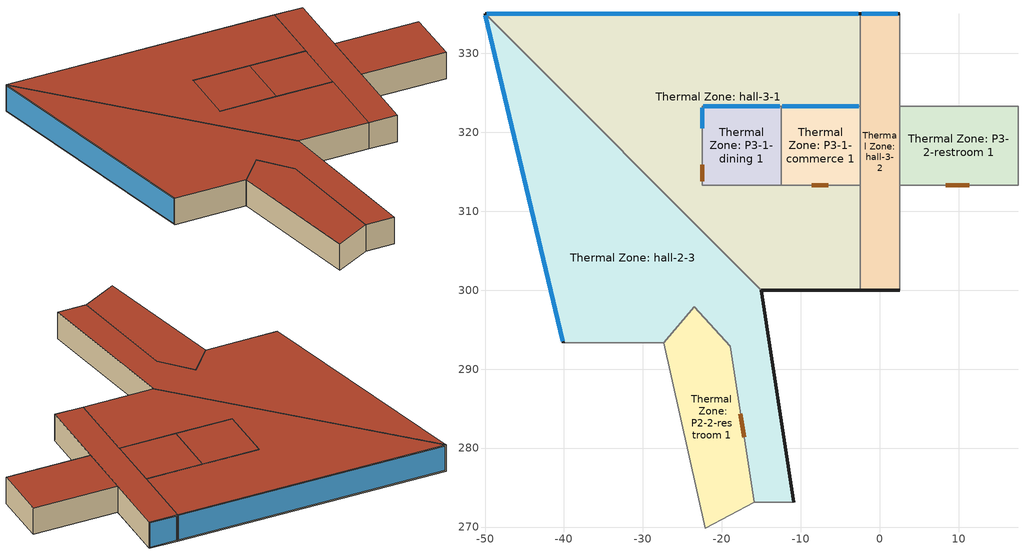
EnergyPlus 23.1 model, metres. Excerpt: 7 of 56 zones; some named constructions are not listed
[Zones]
Thermal Zone: P2-2-restroom 1
 floor ground (ExtSlabCarpet 4in ClimateZone 1-8): -23.49,297.9 -18.97,292.91 -15.93,273.14 -22.1,269.85 -27.38,293.33 z0
 wall to Thermal Zone: hall-2-2 (Interior Wall): -27.38,293.33 -22.1,269.85 -15.93,273.14 z0:5
 wall to Thermal Zone: hall-2-3 (Interior Wall): -15.93,273.14 -18.97,292.91 -23.49,297.9 -27.38,293.33 z0:5
 door inside (Interior Door): -17.19,281.37 -17.65,284.34 z0:2.5
 roof outside (ASHRAE 189.1-2009 ExtRoof IEAD ClimateZone 2-5): -22.1,269.85 -15.93,273.14 -18.97,292.91 -23.49,297.9 -27.38,293.33 z5
Thermal Zone: hall-2-3
 floor ground (ExtSlabCarpet 4in ClimateZone 1-8): -50,335 -15,300 -10.87,273.14 -15.93,273.14 -18.97,292.91 -23.49,297.9 -27.38,293.33 -40.08,293.33 z0
 wall outside (ASHRAE 189.1-2009 ExtWall Mass ClimateZone 5): -50,335 -40.08,293.33 / -10.87,273.14 -15,300 z0:5
 wall to Thermal Zone: hall-3-1 (Air Wall): -15,300 -50,335 z0:5
 wall to Thermal Zone: hall-2-2 (Air Wall): -15.93,273.14 -10.87,273.14 / -40.08,293.33 -27.38,293.33 z0:5
 window (Curtain Window): -49.95,334.81 -40.13,293.53 z0.2:4.8
 roof outside (ASHRAE 189.1-2009 ExtRoof IEAD ClimateZone 2-5): -10.87,273.14 -15,300 -50,335 -40.08,293.33 -27.38,293.33 -23.49,297.9 -18.97,292.91 -15.93,273.14 z5
Thermal Zone: hall-3-1
 floor ground (ExtSlabCarpet 4in ClimateZone 1-8): -2.5,335 -2.5,323.31 -22.5,323.31 -22.5,313.31 -2.5,313.31 -2.5,300 -15,300 -50,335 z0
 wall outside (ASHRAE 189.1-2009 ExtWall Mass ClimateZone 5): -15,300 -2.5,300 / -2.5,335 -50,335 z0:5
 wall to Thermal Zone: P3-1-commerce 1 (Interior Wall): -12.5,323.31 -2.5,323.31 / -2.5,313.31 -12.5,313.31 z0:5
 wall to Thermal Zone: P3-1-dining 1 (Interior Wall): -12.5,313.31 -22.5,313.31 -22.5,323.31 -12.5,323.31 z0:5
 wall to Thermal Zone: hall-3-2 (Air Wall): -2.5,300 -2.5,313.31 / -2.5,323.31 -2.5,335 z0:5
 window (Curtain Window): -2.7,335 -49.8,335 z0.2:4.8
 window inside (Interior Window): -22.35,323.31 -12.65,323.31 / -12.35,323.31 -2.68,323.31 / -22.5,320.47 -22.5,323.12 z0.2:4.8
 door inside (Interior Door): -22.5,313.76 -22.5,315.86 / -6.52,313.31 -8.62,313.31 z0:2.5
 roof outside (ASHRAE 189.1-2009 ExtRoof IEAD ClimateZone 2-5): -2.5,300 -2.5,313.31 -22.5,313.31 -22.5,323.31 -2.5,323.31 -2.5,335 -50,335 -15,300 z5
Thermal Zone: hall-3-2
 floor ground (ExtSlabCarpet 4in ClimateZone 1-8): 2.5,335 2.5,300 -2.5,300 -2.5,335 z0
 wall outside (ASHRAE 189.1-2009 ExtWall Mass ClimateZone 5): -2.5,300 2.5,300 / 2.5,335 -2.5,335 z0:5
 wall to Thermal Zone: P3-2-restroom 1 (Interior Wall): 2.5,313.31 2.5,323.31 z0:5
 wall to Thermal Zone: hall-3-3 (Air Wall): 2.5,300 2.5,313.31 / 2.5,323.31 2.5,335 z0:5
 wall to Thermal Zone: P3-1-commerce 1 (Interior Wall): -2.5,323.31 -2.5,313.31 z0:5
 window (Curtain Window): 2.3,335 -2.3,335 z0.2:4.8
 roof outside (ASHRAE 189.1-2009 ExtRoof IEAD ClimateZone 2-5): 2.5,300 2.5,335 -2.5,335 -2.5,300 z5
Thermal Zone: P3-1-dining 1
 floor ground (ExtSlabCarpet 4in ClimateZone 1-8): -12.5,323.31 -12.5,313.31 -22.5,313.31 -22.5,323.31 z0
 wall to Thermal Zone: P3-1-commerce 1 (Interior Wall): -12.5,313.31 -12.5,323.31 z0:5
 roof outside (ASHRAE 189.1-2009 ExtRoof IEAD ClimateZone 2-5): -12.5,313.31 -12.5,323.31 -22.5,323.31 -22.5,313.31 z5
Thermal Zone: P3-1-commerce 1
 floor ground (ExtSlabCarpet 4in ClimateZone 1-8): -2.5,323.32 -2.5,313.31 -12.5,313.31 -12.5,323.32 z0
 roof outside (ASHRAE 189.1-2009 ExtRoof IEAD ClimateZone 2-5): -2.5,313.31 -2.5,323.32 -12.5,323.32 -12.5,313.31 z5
Thermal Zone: P3-2-restroom 1
 floor ground (ExtSlabCarpet 4in ClimateZone 1-8): 17.5,323.31 17.5,313.31 2.5,313.31 2.5,323.31 z0
 wall to Thermal Zone: P3-2-dining 1 (Interior Wall): 17.5,313.31 17.5,323.31 z0:5
 wall to Thermal Zone: hall-3-3 (Interior Wall): 2.5,313.31 17.5,313.31 / 17.5,323.31 2.5,323.31 z0:5
 door inside (Interior Door): 8.35,313.31 11.35,313.31 z0:2.5
 roof outside (ASHRAE 189.1-2009 ExtRoof IEAD ClimateZone 2-5): 17.5,313.31 17.5,323.31 2.5,323.31 2.5,313.31 z5
[ZoneHVAC:IdealLoadsAirSystem] Cooling limit=NoLimit; Cooling sensible heat ratio=0.7; Dehumidification control type=ConstantSensibleHeatRatio; Demand controlled ventilation type=None; Heat recovery type=None; Heating limit=NoLimit; Humidification control type=None; Latent heat recovery effectiveness=0.65; Maximum heating supply air humidity ratio=0.0156; Maximum heating supply air temperature=50; Minimum cooling supply air humidity ratio=0.0077; Minimum cooling supply air temperature=13; Outdoor air economizer type=NoEconomizer; Sensible heat recovery effectiveness=0.7
Thermal Zone: P1-1-commerce 1 Ideal Loads Air System; Thermal Zone: P1-1-dining 1 Ideal Loads Air System; Thermal Zone: P1-1-office 1 Ideal Loads Air System; Thermal Zone: P1-1-office 2 Ideal Loads Air System; Thermal Zone: P1-2-breakroom 1 Ideal Loads Air System; Thermal Zone: P1-2-dining 1 Ideal Loads Air System; Thermal Zone: P1-2-restroom 1 Ideal Loads Air System; Thermal Zone: P1-3-commerce 1 Ideal Loads Air System; Thermal Zone: P1-4-commerce 1 Ideal Loads Air System; Thermal Zone: P1-4-dining 1 Ideal Loads Air System; Thermal Zone: P1-5-commerce 1 Ideal Loads Air System; Thermal Zone: P1-6-commerce 1 Ideal Loads Air System; Thermal Zone: P1-7-dining 1 Ideal Loads Air System; Thermal Zone: P1-7-office 1 Ideal Loads Air System; Thermal Zone: P1-8-restroom 1 Ideal Loads Air System; Thermal Zone: P1-9-commerce 1 Ideal Loads Air System; Thermal Zone: P1-10-restroom 1 Ideal Loads Air System; Thermal Zone: P1-11-commerce 1 Ideal Loads Air System; Thermal Zone: P1-11-commerce 2 Ideal Loads Air System; Thermal Zone: P1-11-office 1 Ideal Loads Air System; Thermal Zone: P1-11-office 2 Ideal Loads Air System; Thermal Zone: P2-1-commerce 2 Ideal Loads Air System; Thermal Zone: P2-1-commerce 3 Ideal Loads Air System; Thermal Zone: P2-2-restroom 1 Ideal Loads Air System; Thermal Zone: P3-1-commerce 1 Ideal Loads Air System; Thermal Zone: P3-1-dining 1 Ideal Loads Air System; Thermal Zone: P3-2-dining 1 Ideal Loads Air System; Thermal Zone: P3-2-restroom 1 Ideal Loads Air System; Thermal Zone: P4-1-commerce 1 Ideal Loads Air System; Thermal Zone: P4-2-commerce 1 Ideal Loads Air System; Thermal Zone: P4-2-commerce 2 Ideal Loads Air System; Thermal Zone: P4-3-commerce 1 Ideal Loads Air System; Thermal Zone: P4-3-commerce 2 Ideal Loads Air System; Thermal Zone: hall-1-1 Ideal Loads Air System; Thermal Zone: hall-1-2 Ideal Loads Air System; Thermal Zone: hall-1-3 Ideal Loads Air System; Thermal Zone: hall-1-4 Ideal Loads Air System; Thermal Zone: hall-1-5 Ideal Loads Air System; Thermal Zone: hall-1-6 Ideal Loads Air System; Thermal Zone: hall-1-7 Ideal Loads Air System; Thermal Zone: hall-1-8 Ideal Loads Air System; Thermal Zone: hall-1-9 Ideal Loads Air System; Thermal Zone: hall-1-10 Ideal Loads Air System; Thermal Zone: hall-1-11 Ideal Loads Air System; Thermal Zone: hall-1-12 Ideal Loads Air System; Thermal Zone: hall-1-13 Ideal Loads Air System; Thermal Zone: hall-2-1 Ideal Loads Air System; Thermal Zone: hall-2-2 Ideal Loads Air System; Thermal Zone: hall-2-3 Ideal Loads Air System; Thermal Zone: hall-3-1 Ideal Loads Air System; Thermal Zone: hall-3-2 Ideal Loads Air System; Thermal Zone: hall-3-3 Ideal Loads Air System; Thermal Zone: hall-4-1 Ideal Loads Air System; Thermal Zone: hall-4-2 Ideal Loads Air System; Thermal Zone: hall-4-3 Ideal Loads Air System; Thermal Zone: hall-4-4 Ideal Loads Air System
